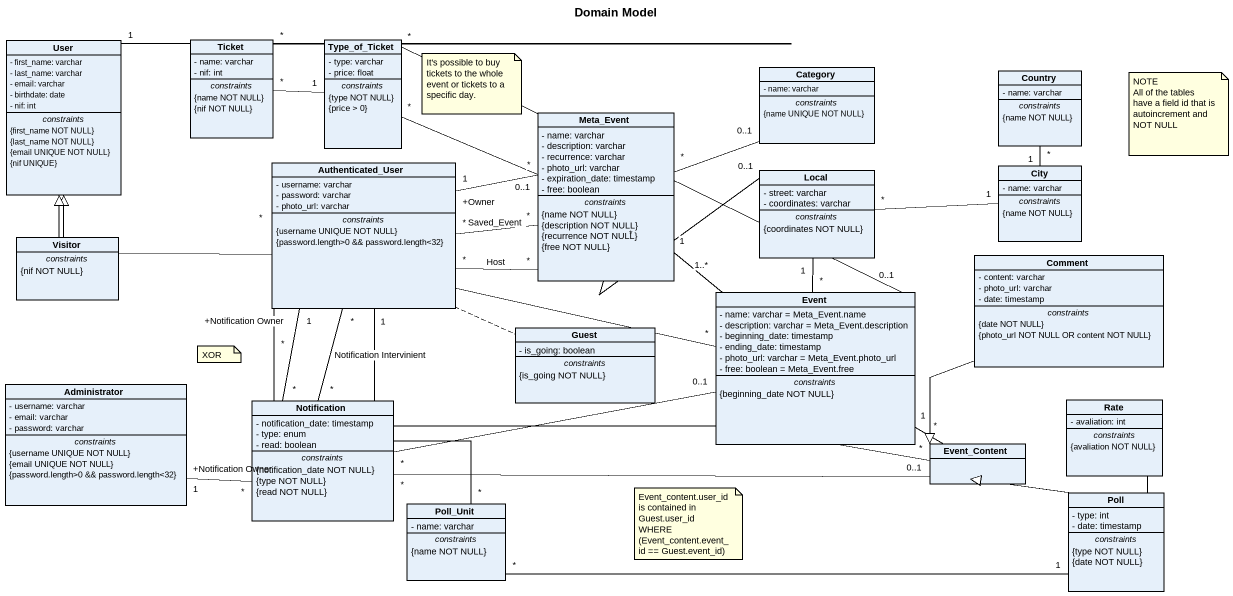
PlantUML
@startuml
title Domain Model
hide circle
hide empty members
skinparam classAttributeIconSize 0
class User {
  - first_name: varchar
  - last_name: varchar
  - email: varchar
  - birthdate: date
  - nif: int
  -- constraints --
  {first_name NOT NULL}
  {last_name NOT NULL}
  {email UNIQUE NOT NULL}
  {nif UNIQUE}
}
class Ticket {
  - name: varchar
  - nif: int
  -- constraints --
  {name NOT NULL}
  {nif NOT NULL}
}
class Type_of_Ticket {
  - type: varchar
  - price: float
  -- constraints --
  {type NOT NULL}
  {price > 0}
}
class Category {
  - name: varchar
  -- constraints --
  {name UNIQUE NOT NULL}
}
class Country {
  - name: varchar
  -- constraints --
  {name NOT NULL}
}
class Meta_Event {
  - name: varchar
  - description: varchar
  - recurrence: varchar
  - photo_url: varchar
  - expiration_date: timestamp
  - free: boolean
  -- constraints --
  {name NOT NULL}
  {description NOT NULL}
  {recurrence NOT NULL}
  {free NOT NULL}
}
class Authenticated_User {
  - username: varchar
  - password: varchar
  - photo_url: varchar
  -- constraints --
  {username UNIQUE NOT NULL}
  {password.length>0 && password.length<32}
}
class Local {
  - street: varchar
  - coordinates: varchar
  -- constraints --
  {coordinates NOT NULL}
}
class City {
  - name: varchar
  -- constraints --
  {name NOT NULL}
}
class Visitor {
  -- constraints --
  {nif NOT NULL}
}
class Comment {
  - content: varchar
  - photo_url: varchar
  - date: timestamp
  -- constraints --
  {date NOT NULL}
  {photo_url NOT NULL OR content NOT NULL}
}
class Event {
  - name: varchar = Meta_Event.name
  - description: varchar = Meta_Event.description
  - beginning_date: timestamp
  - ending_date: timestamp
  - photo_url: varchar = Meta_Event.photo_url
  - free: boolean = Meta_Event.free
  -- constraints --
  {beginning_date NOT NULL}
}
class Guest {
  - is_going: boolean
  -- constraints --
  {is_going NOT NULL}
}
class Administrator {
  - username: varchar
  - email: varchar
  - password: varchar
  -- constraints --
  {username UNIQUE NOT NULL}
  {email UNIQUE NOT NULL}
  {password.length>0 && password.length<32}
}
class Notification {
  - notification_date: timestamp
  - type: enum
  - read: boolean
  -- constraints --
  {notification_date NOT NULL}
  {type NOT NULL}
  {read NOT NULL}
}
class Rate {
  - avaliation: int
  -- constraints --
  {avaliation NOT NULL}
}
class Event_Content
class Poll_Unit {
  - name: varchar
  -- constraints --
  {name NOT NULL}
}
class Poll {
  - type: int
  - date: timestamp
  -- constraints --
  {type NOT NULL}
  {date NOT NULL}
}
Ticket "*" -left- "1" User
Type_of_Ticket "1" -left- "*" Ticket
Meta_Event "0..1" -left- "*" Type_of_Ticket
Meta_Event "*" -right- "0..1" Category
Meta_Event "*" -right- "0..1" Local
Meta_Event "1" -- "1..*" Event
Authenticated_User -left-|> User
Authenticated_User "+Owner\n1" -right- "*" Meta_Event
Authenticated_User "*" -right- "*" Meta_Event : Saved_Event
Authenticated_User "*" -right- "*" Meta_Event : Host
Authenticated_User "*" -right- "*" Event
(Authenticated_User, Event) .. Guest
Authenticated_User "+Notification Owner\n1" -- "*" Notification
Authenticated_User "1" -right- "*" Event_Content
Local "*" -right- "1" City
City "*" -up- "1" Country
Visitor -up-|> User
Comment --|> Event_Content
Event "0..1" -up- "*" Type_of_Ticket
Event "*" -up- "1" Local
Event "1" -right- "*" Event_Content
Administrator "+Notification Owner\n1" -right- "*" Notification
Notification "*" -up- "*" Authenticated_User : Notification Intervinient
Notification "*" -right- "0..1" Event
Notification "*" -right- "0..1" Event_Content
Rate -left-|> Event_Content
Poll_Unit "*" -up- "*" Authenticated_User
Poll -left-|> Event_Content
Poll "1" -left- "*" Poll_Unit
note as N1
  It's possible to buy tickets to the whole event or tickets to a specific day.
end note
note as N2
  NOTE
  All of the tables have a field id that is autoincrement and NOT NULL
end note
note as N3
  XOR
end note
note as N4
  Event_content.user_id is contained in
  Guest.user_id WHERE
  (Event_content.event_id == Guest.event_id)
end note
@enduml
